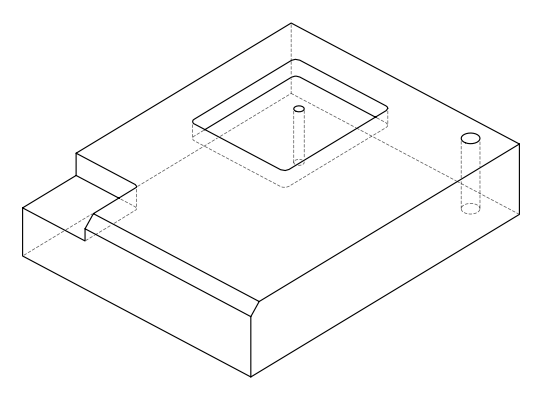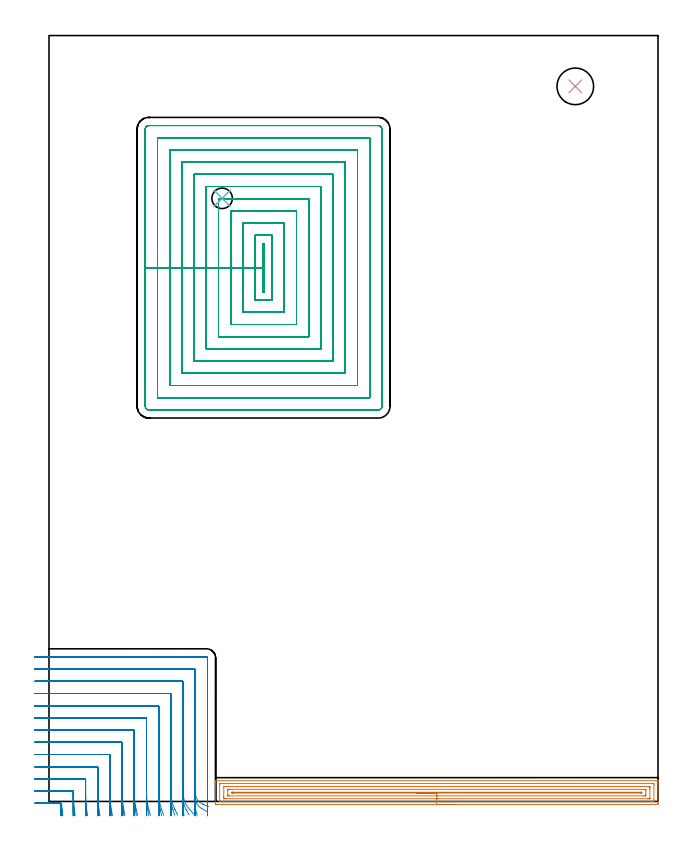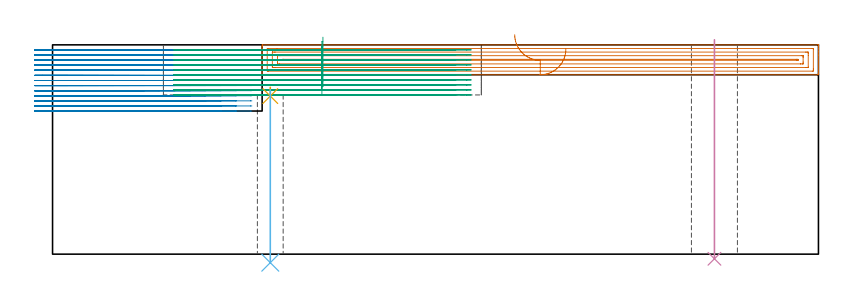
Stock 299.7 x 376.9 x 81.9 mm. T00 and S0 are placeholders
(PLAN: 6 operations, 4 tool changes, 106.4 min)
(1 AREA_MILL | FG_CHAMFER_SURFACE | UGT0205_001 | 8.89 min | 15332 mm3)
(2 MILL_CORNER_NOTCH_RECTANGULAR | CORNER_NOTCH_RECTANGULAR | NXT0201_009 | Follow Part, ap 2, ae 75% | 34.66 min | 158962 mm3)
(3 MILL_RECTANGULAR_POCKET | POCKET_RECTANGULAR_STRAIGHT | NXT0201_009 | Follow Part, ap 2, ae 75% | 62.24 min | 360119 mm3)
(4 INDEXABLE_INSERT_DRILL_THROUGH_HOLE_FROM_SOLID | STEP1HOLE | NXT0302_007 | 0.34 min | 20818 mm3)
(5 SPOT_DRILL | STEP1HOLE_1 | NXT0321_9005460120000 | 0.03 min | 14 mm3)
(6 DRILL_THROUGH_HOLE_INTO_CENTER | STEP1HOLE_1 | NXT0301_072 | 0.28 min | 4967 mm3)
(TOOL UGT0205_001 | Chamfer Mill 20 x 3 x 45 deg. | D20 FL50 Z2)
(TOOL NXT0201_009 | ENDMILL 8mm [2P460-0800-NA 1630] | D8 FL26 Z6)
(TOOL NXT0302_007 | Index. Insert Drill 18mm [880-D1800L25-05] | D18 PA176 FL90 Z2)
(TOOL NXT0321_9005460120000 | NC Spot Drill, 142deg, 12mm, Carbide, Uncoated | D12 PA142 FL30 Z2)
(TOOL NXT0301_072 | Carbide Drill 10.1mm [860.1-1010-051A1-MM 2214] | D10.1 PA140 FL71 Z2)
(OP 1 AREA_MILL)
G17 G21 G94 G90
T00 M6
G54
G17 G0 G90 X200.85 Y-1.5 S1061 M3
G43 Z91.9 H0
Z80.2
G94 G1 X200.812 Z79.328 F250.
X200.698 Z78.464
X200.509 Z77.612
X200.247 Z76.78
X199.913 Z75.974
X199.51 Z75.2
X199.042 Z74.464
X198.51 Z73.772
X197.921 Z73.129
X197.278 Z72.54
X196.586 Z72.008
X195.85 Z71.54
X195.076 Z71.137
X194.27 Z70.803
X193.438 Z70.541
X192.587 Z70.352
X191.722 Z70.238
X190.85 Z70.2
X82.632
X82.267 Y-1.497 Z70.202
X82.01 Y-1.492 Z70.206
X82. Y-1.232 Z70.466
Y7.011 Z78.706
Y8.418 Z80.114
Y8.785 Z80.48
Y9.518 Z81.218
Y9.763 Z81.463
X82.007 Y10.166 Z81.858
X82.01 Y10.204 Z81.895
X82.181 Y10.2 Z81.9
X299.519
X299.69 Y10.204 Z81.895
X299.693 Y10.166 Z81.858
X299.7 Y9.763 Z81.463
Y9.518 Z81.218
Y8.785 Z80.48
Y7.531 Z79.228
Y6.124 Z77.82
Y-0.972 Z70.726
X299.698 Y-1.233 Z70.464
X299.69 Y-1.492 Z70.206
X299.43 Y-1.499 Z70.199
X190.85 Y-1.5 Z70.2
Y-0.086 Z71.614
X84.422
X84.01 Y-0.085 Z71.615
X84.001 Y0.331 Z72.031
X84. Y7.898 Z79.598
X84.001 Y8.314 Z80.014
X84.01 Y8.785 Z80.485
X84.42 Y8.786 Z80.486
X87.746
X297.278
X297.69 Y8.785 Z80.485
X297.699 Y8.369 Z80.069
X297.7 Y0.802 Z72.502
X297.699 Y0.386 Z72.086
X297.69 Y-0.085 Z71.615
X297.28 Y-0.086 Z71.614
X190.85
Y1.328 Z73.028
X87.104 Y1.329 Z73.029
X86.572
X86.21 Y1.333 Z73.033
X86.09 Y1.335 Z73.035
X86.01 Y1.348 Z73.048
X86.005 Y1.481 Z73.181
X86.002 Y1.689 Z73.389
X86. Y1.897 Z73.597
Y2.576 Z74.276
Y7.218 Z78.918
X86.003 Y7.288 Z78.988
X86.009 Y7.342 Z79.042
X86.014 Y7.365 Z79.065
X86.029 Y7.367 Z79.067
X86.21 Y7.369 Z79.069
X86.741 Y7.371 Z79.071
X87.104
X294.596
X295.128
X295.49 Y7.367 Z79.067
X295.61 Y7.364 Z79.064
X295.69 Y7.351 Z79.051
X295.694 Y7.219 Z78.919
X295.698 Y7.011 Z78.711
X295.7 Y6.803 Z78.503
Y6.124 Z77.824
Y1.482 Z73.182
X295.697 Y1.412 Z73.112
X295.691 Y1.357 Z73.057
X295.686 Y1.335 Z73.035
X295.671 Y1.333 Z73.033
X295.49 Y1.33 Z73.03
X294.96 Y1.329 Z73.029
X294.596 Y1.328 Z73.028
X190.85
Y2.743 Z74.443
X88.725
X88.114 Y2.746 Z74.446
X88.048 Y2.748 Z74.448
X88.01 Y2.751 Z74.451
X88.008 Y2.8 Z74.5
X88.004 Y3.02 Z74.72
X88. Y3.461 Z75.161
Y5.235 Z76.935
X88.004 Y5.68 Z77.38
X88.008 Y5.901 Z77.601
X88.01 Y5.949 Z77.649
X88.063 Y5.952 Z77.652
X88.169 Y5.955 Z77.655
X88.893 Y5.957 Z77.657
X89.061
X292.976
X293.586 Y5.954 Z77.654
X293.652 Y5.952 Z77.652
X293.69 Y5.949 Z77.649
X293.692 Y5.9 Z77.6
X293.696 Y5.68 Z77.38
X293.7 Y5.239 Z76.939
Y3.465 Z75.165
X293.696 Y3.02 Z74.72
X293.692 Y2.799 Z74.499
X293.69 Y2.751 Z74.451
X293.637 Y2.748 Z74.448
X293.531 Y2.745 Z74.445
X292.807 Y2.743 Z74.443
X292.639
X190.85
Y4.157 Z75.857
X90.681
X90.487 Y4.158 Z75.858
X90.098 Y4.164 Z75.864
X90.009 Y4.168 Z75.868
X90.005 Y4.194 Z75.894
X90.002 Y4.253 Z75.953
X90.001 Y4.35 Z76.05
X90.006 Y4.518 Z76.218
X90.009 Y4.533 Z76.233
X90.059 Y4.538 Z76.238
X90.162 Y4.542 Z76.242
X90.292 Y4.543 Z76.243
X90.487
X291.019
X291.213 Y4.542 Z76.242
X291.602 Y4.536 Z76.236
X291.691 Y4.532 Z76.232
X291.695 Y4.506 Z76.206
X291.698 Y4.447 Z76.147
X291.699 Y4.35 Z76.05
X291.694 Y4.182 Z75.882
X291.691 Y4.167 Z75.867
X291.641 Y4.162 Z75.862
X291.538 Y4.158 Z75.858
X291.408 Y4.157 Z75.857
X291.213
X190.85
X189.978 Z75.895
X189.114 Z76.009
X188.262 Z76.198
X187.43 Z76.46
X186.624 Z76.794
X185.85 Z77.197
X185.114 Z77.665
X184.422 Z78.196
X183.779 Z78.786
X183.19 Z79.429
X182.659 Z80.121
X182.19 Z80.857
X181.787 Z81.631
X181.453 Z82.437
X181.191 Z83.269
X181.002 Z84.12
X180.888 Z84.985
X180.85 Z85.857
G0 Z91.9
M5
M2
(OP 2 MILL_CORNER_NOTCH_RECTANGULAR)
G17 G21 G94 G90
T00 M6
G54
G17 G0 G90 X6.806 Y-6.981 S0 M3
G43 Z91.9 H1
Z79.908
G94 G1 X6.466 Y-4. F250.
G2 X6.206 Y-1.265 R72. F500.
G3 X5.812 Y-0.9 R0.4
G1 X-3.897
X-6.897 F250.
G0 Z91.9
X12.88 Y-6.977
Z79.908
G1 X12.508 Y-4.
G2 X12. Y4.176 R66. F500.
G1 Y4.705
G3 X11.605 Y5.1 R0.4
G1 X-4.
X-7. F250.
G0 Z91.9
X18.968 Y-6.972
Z79.908
G1 X18.56 Y-4.
G2 X18. Y4.176 R60. F500.
G1 Y10.704
G3 X17.604 Y11.1 R0.4
G1 X-4.
X-7. F250.
G0 Z91.9
X25.077 Y-6.965
Z79.908
G1 X24.623 Y-4.
G2 X24. Y4.176 R54. F500.
G1 Y16.704
G3 X23.604 Y17.1 R0.4
G1 X-4.
X-7. F250.
G0 Z91.9
X31.212 Y-6.956
Z79.908
G1 X30.701 Y-4.
G2 X30. Y4.176 R48. F500.
G1 Y22.704
G3 X29.604 Y23.1 R0.4
G1 X-4.
X-7. F250.
G0 Z91.9
X37.387 Y-6.943
Z79.908
G1 X36.803 Y-4.
G2 X36. Y4.176 R42. F500.
G1 Y28.704
G3 X35.604 Y29.1 R0.4
G1 X-4.
X-7. F250.
G0 Z91.9
X43.622 Y-6.922
Z79.908
G1 X42.941 Y-4.
G2 X42. Y4.176 R36. F500.
G1 Y34.704
G3 X41.604 Y35.1 R0.4
G1 X-4.
X-7. F250.
G0 Z91.9
X49.953 Y-6.886
Z79.908
G1 X49.136 Y-4.
G2 X48. Y4.176 R30. F500.
G1 Y40.703
G3 X47.603 Y41.1 R0.4
G1 X-4.
X-7. F250.
G0 Z91.9
X56.458 Y-6.821
Z79.908
G1 X55.436 Y-4.
G2 X54. Y4.176 R24. F500.
G1 Y46.703
G3 X53.603 Y47.1 R0.4
G1 X-4.
X-7. F250.
G0 Z91.9
X63.327 Y-6.673
Z79.908
G1 X61.964 Y-4.
G2 X60. Y4.176 R18. F500.
G1 Y52.703
G3 X59.603 Y53.1 R0.4
G1 X-4.
X-7. F250.
G0 Z91.9
X71.26 Y-6.196
Z79.908
G1 X69.216 Y-4.
G2 X66. Y4.176 R12. F500.
G1 Y58.703
G3 X65.603 Y59.1 R0.4
G1 X-4.
X-7. F250.
G0 Z91.9
X78.533 Y-2.511
Z79.908
G1 X75.752 Y-1.387
G2 X72. Y4.176 R6. F500.
G1 Y64.703
G3 X71.603 Y65.1 R0.4
G1 X-4.
X-7. F250.
G0 Z91.9
X78. Y1.176
Z79.908
G1 Y4.176
Y70.6 F500.
G3 X77.5 Y71.1 R0.5
G1 X-4.
X-7. F250.
G0 Z91.9
X6.478 Y-6.99
Z77.915
G1 X6.235 Y-4.
G2 X6.066 Y-1.278 R72. F500.
G3 X5.672 Y-0.9 R0.4
G1 X-3.897
X-6.897 F250.
G0 Z91.9
X12.521 Y-6.988
Z77.915
G1 X12.257 Y-4.
G2 X12. Y1.815 R66. F500.
G1 Y4.705
G3 X11.605 Y5.1 R0.4
G1 X-4.
X-7. F250.
G0 Z91.9
X18.573 Y-6.986
Z77.915
G1 X18.282 Y-4.
G2 X18. Y1.815 R60. F500.
G1 Y10.704
G3 X17.604 Y11.1 R0.4
G1 X-4.
X-7. F250.
G0 Z91.9
X24.637 Y-6.983
Z77.915
G1 X24.314 Y-4.
G2 X24. Y1.815 R54. F500.
G1 Y16.704
G3 X23.604 Y17.1 R0.4
G1 X-4.
X-7. F250.
G0 Z91.9
X30.717 Y-6.978
Z77.915
G1 X30.354 Y-4.
G2 X30. Y1.815 R48. F500.
G1 Y22.704
G3 X29.604 Y23.1 R0.4
G1 X-4.
X-7. F250.
G0 Z91.9
X36.82 Y-6.971
Z77.915
G1 X36.405 Y-4.
G2 X36. Y1.815 R42. F500.
G1 Y28.704
G3 X35.604 Y29.1 R0.4
G1 X-4.
X-7. F250.
G0 Z91.9
X42.957 Y-6.961
Z77.915
G1 X42.473 Y-4.
G2 X42. Y1.815 R36. F500.
G1 Y34.704
G3 X41.604 Y35.1 R0.4
G1 X-4.
X-7. F250.
G0 Z91.9
X49.15 Y-6.943
Z77.915
G1 X48.569 Y-4.
G2 X48. Y1.815 R30. F500.
G1 Y40.703
G3 X47.603 Y41.1 R0.4
G1 X-4.
X-7. F250.
G0 Z91.9
X55.442 Y-6.911
Z77.915
G1 X54.715 Y-4.
G2 X54. Y1.815 R24. F500.
G1 Y46.703
G3 X53.603 Y47.1 R0.4
G1 X-4.
X-7. F250.
G0 Z91.9
X61.934 Y-6.839
Z77.915
G1 X60.965 Y-4.
G2 X60. Y1.815 R18. F500.
G1 Y52.703
G3 X59.603 Y53.1 R0.4
G1 X-4.
X-7. F250.
G0 Z91.9
X68.957 Y-6.624
Z77.915
G1 X67.503 Y-4.
G2 X66. Y1.815 R12. F500.
G1 Y58.703
G3 X65.603 Y59.1 R0.4
G1 X-4.
X-7. F250.
G0 Z91.9
X77.623 Y-4.883
Z77.915
G1 X75.019 Y-3.392
G2 X72. Y1.815 R6. F500.
G1 Y64.703
G3 X71.603 Y65.1 R0.4
G1 X-4.
X-7. F250.
G0 Z91.9
X78. Y-1.185
Z77.915
G1 Y1.815
Y70.6 F500.
G3 X77.5 Y71.1 R0.5
G1 X-4.
X-7. F250.
G0 Z91.9
X6.075 Y-6.999
Z75.923
G1 X6.015 Y-4.
G2 X6. Y-2.548 R72. F500.
G1 Y-1.295
G3 X5.605 Y-0.9 R0.4
G1 X-3.897
X-6.897 F250.
G0 Z91.9
X12.082 Y-6.999
Z75.923
G1 X12.016 Y-4.
G2 X12. Y-2.548 R66. F500.
G1 Y4.705
G3 X11.605 Y5.1 R0.4
G1 X-4.
X-7. F250.
G0 Z91.9
X18.09 Y-6.999
Z75.923
G1 X18.018 Y-4.
G2 X18. Y-2.548 R60. F500.
G1 Y10.704
G3 X17.604 Y11.1 R0.4
G1 X-4.
X-7. F250.
G0 Z91.9
X24.1 Y-6.999
Z75.923
G1 X24.02 Y-4.
G2 X24. Y-2.548 R54. F500.
G1 Y16.704
G3 X23.604 Y17.1 R0.4
G1 X-4.
X-7. F250.
G0 Z91.9
X30.113 Y-6.999
Z75.923
G1 X30.022 Y-4.
G2 X30. Y-2.548 R48. F500.
G1 Y22.704
G3 X29.604 Y23.1 R0.4
G1 X-4.
X-7. F250.
G0 Z91.9
X36.129 Y-6.998
Z75.923
G1 X36.025 Y-4.
G2 X36. Y-2.548 R42. F500.
G1 Y28.704
G3 X35.604 Y29.1 R0.4
G1 X-4.
X-7. F250.
G0 Z91.9
X42.15 Y-6.998
Z75.923
G1 X42.029 Y-4.
G2 X42. Y-2.548 R36. F500.
G1 Y34.704
G3 X41.604 Y35.1 R0.4
G1 X-4.
X-7. F250.
G0 Z91.9
X48.18 Y-6.996
Z75.923
G1 X48.035 Y-4.
G2 X48. Y-2.548 R30. F500.
G1 Y40.703
G3 X47.603 Y41.1 R0.4
G1 X-4.
X-7. F250.
G0 Z91.9
X54.225 Y-6.995
Z75.923
G1 X54.044 Y-4.
G2 X54. Y-2.548 R24. F500.
G1 Y46.703
G3 X53.603 Y47.1 R0.4
G1 X-4.
X-7. F250.
G0 Z91.9
X60.301 Y-6.99
Z75.923
G1 X60.059 Y-4.
G2 X60. Y-2.548 R18. F500.
G1 Y52.703
G3 X59.603 Y53.1 R0.4
G1 X-4.
X-7. F250.
G0 Z91.9
X66.451 Y-6.978
Z75.923
G1 X66.088 Y-4.
G2 X66. Y-2.548 R12. F500.
G1 Y58.703
G3 X65.603 Y59.1 R0.4
G1 X-4.
X-7. F250.
G0 Z91.9
X72.904 Y-6.911
Z75.923
G1 X72.178 Y-4.
G2 X72. Y-2.548 R6. F500.
G1 Y64.703
G3 X71.603 Y65.1 R0.4
G1 X-4.
X-7. F250.
G0 Z91.9
X78. Y-5.548
Z75.923
G1 Y-2.548
Y70.6 F500.
G3 X77.5 Y71.1 R0.5
G1 X-4.
X-7. F250.
G0 Z91.9
X6.006 Y-7.
Z73.931
G1 X6. Y-4.
Y-3.864 F500.
Y-1.295
G3 X5.605 Y-0.9 R0.4
G1 X-3.897
X-6.897 F250.
G0 Z91.9
X12.006 Y-7.
Z73.931
G1 X12. Y-4.
Y-3.864 F500.
Y4.705
G3 X11.605 Y5.1 R0.4
G1 X-4.
X-7. F250.
G0 Z91.9
X18.007 Y-7.
Z73.931
G1 X18. Y-4.
Y-3.864 F500.
Y10.704
G3 X17.604 Y11.1 R0.4
G1 X-4.
X-7. F250.
G0 Z91.9
X24.008 Y-7.
Z73.931
G1 X24. Y-4.
Y-3.864 F500.
Y16.704
G3 X23.604 Y17.1 R0.4
G1 X-4.
X-7. F250.
G0 Z91.9
X30.009 Y-7.
Z73.931
G1 X30. Y-4.
Y-3.864 F500.
Y22.704
G3 X29.604 Y23.1 R0.4
G1 X-4.
X-7. F250.
G0 Z91.9
X36.01 Y-7.
Z73.931
G1 X36. Y-4.
Y-3.864 F500.
Y28.704
G3 X35.604 Y29.1 R0.4
G1 X-4.
X-7. F250.
G0 Z91.9
X42.012 Y-7.
Z73.931
G1 X42. Y-4.
Y-3.864 F500.
Y34.704
G3 X41.604 Y35.1 R0.4
G1 X-4.
X-7. F250.
G0 Z91.9
X48.014 Y-7.
Z73.931
G1 X48. Y-4.
Y-3.864 F500.
Y40.703
G3 X47.603 Y41.1 R0.4
G1 X-4.
X-7. F250.
G0 Z91.9
X54.017 Y-7.
Z73.931
G1 X54. Y-4.
Y-3.864 F500.
Y46.703
G3 X53.603 Y47.1 R0.4
G1 X-4.
X-7. F250.
G0 Z91.9
X60.023 Y-7.
Z73.931
G1 X60.001 Y-4.
X60. Y-3.864 F500.
Y52.703
G3 X59.603 Y53.1 R0.4
G1 X-4.
X-7. F250.
G0 Z91.9
X66.035 Y-7.
Z73.931
G1 X66.001 Y-4.
X66. Y-3.864 F500.
Y58.703
G3 X65.603 Y59.1 R0.4
G1 X-4.
X-7. F250.
G0 Z91.9
X72.069 Y-6.999
Z73.931
G1 X72.002 Y-4.
X72. Y-3.864 F500.
Y64.703
G3 X71.603 Y65.1 R0.4
G1 X-4.
X-7. F250.
G0 Z91.9
X78. Y-6.864
Z73.931
G1 Y-3.864
Y70.6 F500.
G3 X77.5 Y71.1 R0.5
G1 X-4.
X-7. F250.
G0 Z91.9
X6. Y-7.
Z71.938
G1 Y-4.
Y-1.295 F500.
G3 X5.605 Y-0.9 R0.4
G1 X-3.897
X-6.897 F250.
G0 Z91.9
X12. Y-7.
Z71.938
G1 Y-4.
Y4.705 F500.
G3 X11.605 Y5.1 R0.4
G1 X-4.
X-7. F250.
G0 Z91.9
X18. Y-7.
Z71.938
G1 Y-4.
Y10.704 F500.
G3 X17.604 Y11.1 R0.4
G1 X-4.
X-7. F250.
G0 Z91.9
X24. Y-7.
Z71.938
G1 Y-4.
Y16.704 F500.
G3 X23.604 Y17.1 R0.4
G1 X-4.
X-7. F250.
G0 Z91.9
X30. Y-7.
Z71.938
G1 Y-4.
Y22.704 F500.
G3 X29.604 Y23.1 R0.4
G1 X-4.
X-7. F250.
G0 Z91.9
X36. Y-7.
Z71.938
G1 Y-4.
Y28.704 F500.
G3 X35.604 Y29.1 R0.4
G1 X-4.
X-7. F250.
G0 Z91.9
X42. Y-7.
Z71.938
G1 Y-4.
Y34.704 F500.
G3 X41.604 Y35.1 R0.4
G1 X-4.
X-7. F250.
G0 Z91.9
X48. Y-7.
Z71.938
G1 Y-4.
Y40.703 F500.
G3 X47.603 Y41.1 R0.4
G1 X-4.
X-7. F250.
G0 Z91.9
X54. Y-7.
Z71.938
G1 Y-4.
Y46.703 F500.
G3 X53.603 Y47.1 R0.4
G1 X-4.
X-7. F250.
G0 Z91.9
X60. Y-7.
Z71.938
G1 Y-4.
Y52.703 F500.
G3 X59.603 Y53.1 R0.4
G1 X-4.
X-7. F250.
G0 Z91.9
X66. Y-7.
Z71.938
G1 Y-4.
Y58.703 F500.
G3 X65.603 Y59.1 R0.4
G1 X-4.
X-7. F250.
G0 Z91.9
X72. Y-7.
Z71.938
G1 Y-4.
Y64.703 F500.
G3 X71.603 Y65.1 R0.4
G1 X-4.
X-7. F250.
G0 Z91.9
X78. Y-7.
Z71.938
G1 Y-4.
Y70.6 F500.
G3 X77.5 Y71.1 R0.5
G1 X-4.
X-7. F250.
G0 Z91.9
X6. Y-7.
Z69.946
G1 Y-4.
Y-1.295 F500.
G3 X5.605 Y-0.9 R0.4
G1 X-3.897
X-6.897 F250.
G0 Z91.9
X12. Y-7.
Z69.946
G1 Y-4.
Y4.705 F500.
G3 X11.605 Y5.1 R0.4
G1 X-4.
X-7. F250.
G0 Z91.9
X18. Y-7.
Z69.946
G1 Y-4.
Y10.704 F500.
G3 X17.604 Y11.1 R0.4
G1 X-4.
X-7. F250.
G0 Z91.9
X24. Y-7.
Z69.946
G1 Y-4.
Y16.704 F500.
G3 X23.604 Y17.1 R0.4
G1 X-4.
X-7. F250.
G0 Z91.9
X30. Y-7.
Z69.946
G1 Y-4.
Y22.704 F500.
G3 X29.604 Y23.1 R0.4
G1 X-4.
X-7. F250.
G0 Z91.9
X36. Y-7.
Z69.946
G1 Y-4.
Y28.704 F500.
G3 X35.604 Y29.1 R0.4
G1 X-4.
X-7. F250.
G0 Z91.9
X42. Y-7.
Z69.946
G1 Y-4.
Y34.704 F500.
G3 X41.604 Y35.1 R0.4
G1 X-4.
X-7. F250.
G0 Z91.9
X48. Y-7.
Z69.946
G1 Y-4.
Y40.703 F500.
G3 X47.603 Y41.1 R0.4
G1 X-4.
X-7. F250.
G0 Z91.9
X54. Y-7.
Z69.946
G1 Y-4.
Y46.703 F500.
G3 X53.603 Y47.1 R0.4
G1 X-4.
X-7. F250.
G0 Z91.9
X60. Y-7.
Z69.946
G1 Y-4.
Y52.703 F500.
G3 X59.603 Y53.1 R0.4
G1 X-4.
X-7. F250.
G0 Z91.9
X66. Y-7.
Z69.946
G1 Y-4.
Y58.703 F500.
G3 X65.603 Y59.1 R0.4
G1 X-4.
X-7. F250.
G0 Z91.9
X72. Y-7.
Z69.946
G1 Y-4.
Y64.703 F500.
G3 X71.603 Y65.1 R0.4
G1 X-4.
X-7. F250.
G0 Z91.9
X78. Y-7.
Z69.946
G1 Y-4.
Y70.6 F500.
G3 X77.5 Y71.1 R0.5
G1 X-4.
X-7. F250.
G0 Z91.9
X6. Y-7.
Z67.954
G1 Y-4.
Y-1.295 F500.
G3 X5.605 Y-0.9 R0.4
G1 X-3.897
X-6.897 F250.
G0 Z91.9
X12. Y-7.
Z67.954
G1 Y-4.
Y4.705 F500.
G3 X11.605 Y5.1 R0.4
G1 X-4.
X-7. F250.
G0 Z91.9
X18. Y-7.
Z67.954
G1 Y-4.
Y10.704 F500.
G3 X17.604 Y11.1 R0.4
G1 X-4.
X-7. F250.
G0 Z91.9
X24. Y-7.
Z67.954
G1 Y-4.
Y16.704 F500.
G3 X23.604 Y17.1 R0.4
G1 X-4.
X-7. F250.
G0 Z91.9
X30. Y-7.
Z67.954
G1 Y-4.
Y22.704 F500.
G3 X29.604 Y23.1 R0.4
G1 X-4.
X-7. F250.
G0 Z91.9
X36. Y-7.
Z67.954
G1 Y-4.
Y28.704 F500.
G3 X35.604 Y29.1 R0.4
G1 X-4.
X-7. F250.
G0 Z91.9
X42. Y-7.
Z67.954
G1 Y-4.
Y34.704 F500.
G3 X41.604 Y35.1 R0.4
G1 X-4.
X-7. F250.
G0 Z91.9
X48. Y-7.
Z67.954
G1 Y-4.
Y40.703 F500.
G3 X47.603 Y41.1 R0.4
G1 X-4.
X-7. F250.
G0 Z91.9
X54. Y-7.
Z67.954
G1 Y-4.
Y46.703 F500.
G3 X53.603 Y47.1 R0.4
G1 X-4.
X-7. F250.
G0 Z91.9
X60. Y-7.
Z67.954
G1 Y-4.
Y52.703 F500.
G3 X59.603 Y53.1 R0.4
G1 X-4.
X-7. F250.
G0 Z91.9
X66. Y-7.
Z67.954
G1 Y-4.
Y58.703 F500.
G3 X65.603 Y59.1 R0.4
G1 X-4.
X-7. F250.
G0 Z91.9
X72. Y-7.
Z67.954
G1 Y-4.
Y64.703 F500.
G3 X71.603 Y65.1 R0.4
G1 X-4.
X-7. F250.
G0 Z91.9
X78. Y-7.
Z67.954
G1 Y-4.
Y70.6 F500.
G3 X77.5 Y71.1 R0.5
G1 X-4.
X-7. F250.
G0 Z91.9
X6. Y-7.
Z65.962
G1 Y-4.
Y-1.295 F500.
G3 X5.605 Y-0.9 R0.4
G1 X-3.897
X-6.897 F250.
G0 Z91.9
X12. Y-7.
Z65.962
G1 Y-4.
Y4.705 F500.
G3 X11.605 Y5.1 R0.4
G1 X-4.
X-7. F250.
G0 Z91.9
X18. Y-7.
Z65.962
G1 Y-4.
Y10.704 F500.
G3 X17.604 Y11.1 R0.4
G1 X-4.
X-7. F250.
G0 Z91.9
X24. Y-7.
Z65.962
G1 Y-4.
Y16.704 F500.
G3 X23.604 Y17.1 R0.4
G1 X-4.
X-7. F250.
G0 Z91.9
X30. Y-7.
Z65.962
G1 Y-4.
Y22.704 F500.
G3 X29.604 Y23.1 R0.4
G1 X-4.
X-7. F250.
G0 Z91.9
X36. Y-7.
Z65.962
G1 Y-4.
Y28.704 F500.
G3 X35.604 Y29.1 R0.4
G1 X-4.
X-7. F250.
G0 Z91.9
X42. Y-7.
Z65.962
G1 Y-4.
Y34.704 F500.
G3 X41.604 Y35.1 R0.4
G1 X-4.
X-7. F250.
G0 Z91.9
X48. Y-7.
Z65.962
G1 Y-4.
Y40.703 F500.
G3 X47.603 Y41.1 R0.4
G1 X-4.
X-7. F250.
G0 Z91.9
X54. Y-7.
Z65.962
G1 Y-4.
Y46.703 F500.
G3 X53.603 Y47.1 R0.4
G1 X-4.
X-7. F250.
G0 Z91.9
X60. Y-7.
Z65.962
G1 Y-4.
Y52.703 F500.
G3 X59.603 Y53.1 R0.4
G1 X-4.
X-7. F250.
G0 Z91.9
X66. Y-7.
Z65.962
G1 Y-4.
Y58.703 F500.
G3 X65.603 Y59.1 R0.4
G1 X-4.
X-7. F250.
G0 Z91.9
X72. Y-7.
Z65.962
G1 Y-4.
Y64.703 F500.
G3 X71.603 Y65.1 R0.4
G1 X-4.
X-7. F250.
G0 Z91.9
X78. Y-7.
Z65.962
G1 Y-4.
Y70.6 F500.
G3 X77.5 Y71.1 R0.5
G1 X-4.
X-7. F250.
G0 Z91.9
X6. Y-7.
Z63.969
G1 Y-4.
Y-1.295 F500.
G3 X5.605 Y-0.9 R0.4
G1 X-3.897
X-6.897 F250.
G0 Z91.9
X12. Y-7.
Z63.969
G1 Y-4.
Y4.705 F500.
G3 X11.605 Y5.1 R0.4
G1 X-4.
X-7. F250.
G0 Z91.9
X18. Y-7.
Z63.969
G1 Y-4.
Y10.704 F500.
G3 X17.604 Y11.1 R0.4
G1 X-4.
X-7. F250.
G0 Z91.9
X24. Y-7.
Z63.969
G1 Y-4.
Y16.704 F500.
G3 X23.604 Y17.1 R0.4
G1 X-4.
X-7. F250.
G0 Z91.9
X30. Y-7.
Z63.969
G1 Y-4.
Y22.704 F500.
G3 X29.604 Y23.1 R0.4
G1 X-4.
X-7. F250.
G0 Z91.9
X36. Y-7.
Z63.969
G1 Y-4.
Y28.704 F500.
G3 X35.604 Y29.1 R0.4
G1 X-4.
X-7. F250.
G0 Z91.9
X42. Y-7.
Z63.969
G1 Y-4.
Y34.704 F500.
G3 X41.604 Y35.1 R0.4
G1 X-4.
X-7. F250.
G0 Z91.9
X48. Y-7.
Z63.969
G1 Y-4.
Y40.703 F500.
G3 X47.603 Y41.1 R0.4
G1 X-4.
X-7. F250.
G0 Z91.9
X54. Y-7.
Z63.969
G1 Y-4.
Y46.703 F500.
G3 X53.603 Y47.1 R0.4
G1 X-4.
X-7. F250.
G0 Z91.9
X60. Y-7.
Z63.969
G1 Y-4.
Y52.703 F500.
G3 X59.603 Y53.1 R0.4
G1 X-4.
X-7. F250.
G0 Z91.9
X66. Y-7.
Z63.969
G1 Y-4.
Y58.703 F500.
G3 X65.603 Y59.1 R0.4
G1 X-4.
X-7. F250.
G0 Z91.9
X72. Y-7.
Z63.969
G1 Y-4.
Y64.703 F500.
G3 X71.603 Y65.1 R0.4
G1 X-4.
X-7. F250.
G0 Z91.9
X78. Y-7.
Z63.969
G1 Y-4.
Y70.6 F500.
G3 X77.5 Y71.1 R0.5
G1 X-4.
X-7. F250.
G0 Z91.9
X6. Y-7.
Z61.977
G1 Y-4.
Y-1.295 F500.
G3 X5.605 Y-0.9 R0.4
G1 X-3.897
X-6.897 F250.
G0 Z91.9
X12. Y-7.
Z61.977
G1 Y-4.
Y4.705 F500.
G3 X11.605 Y5.1 R0.4
G1 X-4.
X-7. F250.
G0 Z91.9
X18. Y-7.
Z61.977
G1 Y-4.
Y10.704 F500.
G3 X17.604 Y11.1 R0.4
G1 X-4.
X-7. F250.
G0 Z91.9
X24. Y-7.
Z61.977
G1 Y-4.
Y16.704 F500.
G3 X23.604 Y17.1 R0.4
G1 X-4.
X-7. F250.
G0 Z91.9
X30. Y-7.
Z61.977
G1 Y-4.
Y22.704 F500.
G3 X29.604 Y23.1 R0.4
G1 X-4.
X-7. F250.
G0 Z91.9
X36. Y-7.
Z61.977
G1 Y-4.
Y28.704 F500.
G3 X35.604 Y29.1 R0.4
G1 X-4.
X-7. F250.
G0 Z91.9
X42. Y-7.
Z61.977
G1 Y-4.
Y34.704 F500.
G3 X41.604 Y35.1 R0.4
G1 X-4.
X-7. F250.
G0 Z91.9
X48. Y-7.
Z61.977
G1 Y-4.
Y40.703 F500.
G3 X47.603 Y41.1 R0.4
G1 X-4.
X-7. F250.
G0 Z91.9
X54. Y-7.
Z61.977
G1 Y-4.
Y46.703 F500.
G3 X53.603 Y47.1 R0.4
G1 X-4.
X-7. F250.
G0 Z91.9
X60. Y-7.
Z61.977
G1 Y-4.
Y52.703 F500.
G3 X59.603 Y53.1 R0.4
G1 X-4.
X-7. F250.
G0 Z91.9
X66. Y-7.
Z61.977
G1 Y-4.
Y58.703 F500.
G3 X65.603 Y59.1 R0.4
G1 X-4.
X-7. F250.
G0 Z91.9
X72. Y-7.
Z61.977
G1 Y-4.
Y64.703 F500.
G3 X71.603 Y65.1 R0.4
G1 X-4.
X-7. F250.
G0 Z91.9
X78. Y-7.
Z61.977
G1 Y-4.
Y70.6 F500.
G3 X77.5 Y71.1 R0.5
G1 X-4.
X-7. F250.
G0 Z91.9
X6. Y-7.
Z59.985
G1 Y-4.
Y-1.295 F500.
G3 X5.605 Y-0.9 R0.4
G1 X-3.897
X-6.897 F250.
G0 Z91.9
X12. Y-7.
Z59.985
G1 Y-4.
Y4.705 F500.
G3 X11.605 Y5.1 R0.4
G1 X-4.
X-7. F250.
G0 Z91.9
X18. Y-7.
Z59.985
G1 Y-4.
Y10.704 F500.
G3 X17.604 Y11.1 R0.4
G1 X-4.
X-7. F250.
G0 Z91.9
X24. Y-7.
Z59.985
G1 Y-4.
Y16.704 F500.
G3 X23.604 Y17.1 R0.4
G1 X-4.
X-7. F250.
G0 Z91.9
X30. Y-7.
Z59.985
G1 Y-4.
Y22.704 F500.
G3 X29.604 Y23.1 R0.4
G1 X-4.
X-7. F250.
G0 Z91.9
X36. Y-7.
Z59.985
G1 Y-4.
Y28.704 F500.
G3 X35.604 Y29.1 R0.4
G1 X-4.
X-7. F250.
G0 Z91.9
X42. Y-7.
Z59.985
G1 Y-4.
Y34.704 F500.
G3 X41.604 Y35.1 R0.4
G1 X-4.
X-7. F250.
G0 Z91.9
X48. Y-7.
Z59.985
G1 Y-4.
Y40.703 F500.
G3 X47.603 Y41.1 R0.4
G1 X-4.
X-7. F250.
G0 Z91.9
X54. Y-7.
Z59.985
G1 Y-4.
Y46.703 F500.
G3 X53.603 Y47.1 R0.4
G1 X-4.
X-7. F250.
G0 Z91.9
X60. Y-7.
Z59.985
G1 Y-4.
Y52.703 F500.
G3 X59.603 Y53.1 R0.4
G1 X-4.
X-7. F250.
G0 Z91.9
X66. Y-7.
Z59.985
G1 Y-4.
Y58.703 F500.
G3 X65.603 Y59.1 R0.4
G1 X-4.
X-7. F250.
G0 Z91.9
X72. Y-7.
Z59.985
G1 Y-4.
Y64.703 F500.
G3 X71.603 Y65.1 R0.4
G1 X-4.
X-7. F250.
G0 Z91.9
X78. Y-7.
Z59.985
G1 Y-4.
Y70.6 F500.
G3 X77.5 Y71.1 R0.5
G1 X-4.
X-7. F250.
G0 Z91.9
X6. Y-7.
Z57.992
G1 Y-4.
Y-1.295 F500.
G3 X5.605 Y-0.9 R0.4
G1 X-3.897
X-6.897 F250.
G0 Z91.9
X12. Y-7.
Z57.992
G1 Y-4.
Y4.705 F500.
G3 X11.605 Y5.1 R0.4
G1 X-4.
X-7. F250.
G0 Z91.9
X18. Y-7.
Z57.992
G1 Y-4.
Y10.704 F500.
G3 X17.604 Y11.1 R0.4
G1 X-4.
X-7. F250.
G0 Z91.9
X24. Y-7.
Z57.992
G1 Y-4.
Y16.704 F500.
G3 X23.604 Y17.1 R0.4
G1 X-4.
X-7. F250.
G0 Z91.9
X30. Y-7.
Z57.992
G1 Y-4.
Y22.704 F500.
G3 X29.604 Y23.1 R0.4
G1 X-4.
X-7. F250.
G0 Z91.9
X36. Y-7.
Z57.992
G1 Y-4.
Y28.704 F500.
G3 X35.604 Y29.1 R0.4
G1 X-4.
X-7. F250.
G0 Z91.9
X42. Y-7.
Z57.992
G1 Y-4.
Y34.704 F500.
G3 X41.604 Y35.1 R0.4
G1 X-4.
X-7. F250.
G0 Z91.9
X48. Y-7.
Z57.992
G1 Y-4.
Y40.703 F500.
G3 X47.603 Y41.1 R0.4
G1 X-4.
X-7. F250.
G0 Z91.9
X54. Y-7.
Z57.992
G1 Y-4.
Y46.703 F500.
G3 X53.603 Y47.1 R0.4
G1 X-4.
X-7. F250.
G0 Z91.9
X60. Y-7.
Z57.992
G1 Y-4.
Y52.703 F500.
G3 X59.603 Y53.1 R0.4
G1 X-4.
X-7. F250.
G0 Z91.9
X66. Y-7.
Z57.992
G1 Y-4.
Y58.703 F500.
G3 X65.603 Y59.1 R0.4
G1 X-4.
X-7. F250.
G0 Z91.9
X72. Y-7.
Z57.992
G1 Y-4.
Y64.703 F500.
G3 X71.603 Y65.1 R0.4
G1 X-4.
X-7. F250.
G0 Z91.9
X78. Y-7.
Z57.992
G1 Y-4.
Y70.6 F500.
G3 X77.5 Y71.1 R0.5
G1 X-4.
X-7. F250.
G0 Z91.9
X6. Y-7.
Z56.
G1 Y-4.
Y-1.295 F500.
G3 X5.605 Y-0.9 R0.4
G1 X-3.897
X-6.897 F250.
G0 Z91.9
X12. Y-7.
Z56.
G1 Y-4.
Y4.705 F500.
G3 X11.605 Y5.1 R0.4
G1 X-4.
X-7. F250.
G0 Z91.9
X18. Y-7.
Z56.
G1 Y-4.
Y10.704 F500.
G3 X17.604 Y11.1 R0.4
G1 X-4.
X-7. F250.
G0 Z91.9
X24. Y-7.
Z56.
G1 Y-4.
Y16.704 F500.
G3 X23.604 Y17.1 R0.4
G1 X-4.
X-7. F250.
G0 Z91.9
X30. Y-7.
Z56.
G1 Y-4.
Y22.704 F500.
G3 X29.604 Y23.1 R0.4
G1 X-4.
X-7. F250.
G0 Z91.9
X36. Y-7.
Z56.
G1 Y-4.
Y28.704 F500.
G3 X35.604 Y29.1 R0.4
G1 X-4.
X-7. F250.
G0 Z91.9
X42. Y-7.
Z56.
G1 Y-4.
Y34.704 F500.
G3 X41.604 Y35.1 R0.4
G1 X-4.
X-7. F250.
G0 Z91.9
X48. Y-7.
Z56.
G1 Y-4.
Y40.703 F500.
G3 X47.603 Y41.1 R0.4
G1 X-4.
X-7. F250.
G0 Z91.9
X54. Y-7.
Z56.
G1 Y-4.
Y46.703 F500.
G3 X53.603 Y47.1 R0.4
G1 X-4.
X-7. F250.
G0 Z91.9
X60. Y-7.
Z56.
G1 Y-4.
Y52.703 F500.
G3 X59.603 Y53.1 R0.4
G1 X-4.
X-7. F250.
G0 Z91.9
X66. Y-7.
Z56.
G1 Y-4.
Y58.703 F500.
G3 X65.603 Y59.1 R0.4
G1 X-4.
X-7. F250.
G0 Z91.9
X72. Y-7.
Z56.
G1 Y-4.
Y64.703 F500.
G3 X71.603 Y65.1 R0.4
G1 X-4.
X-7. F250.
G0 Z91.9
X78. Y-7.
Z56.
G1 Y-4.
Y70.6 F500.
G3 X77.5 Y71.1 R0.5
G1 X-4.
X-7. F250.
G0 Z91.9
M5
M2
(OP 3 MILL_RECTANGULAR_POCKET)
G17 G21 G94 G90
T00 M6
G54
G17 G0 G90 X105.8 Y268.439 S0 M3
G43 Z91.9 H1
Z84.9
G94 G1 Y274.6 Z83.249 F250.
X105.4 Z83.142
Y262.65 Z79.94
Y250.7 F500.
X105.8
Y274.6
X105.4
Y262.65
X101.4
Y246.7
X109.8
Y278.6
X101.4
Y262.65
X95.4
Y240.7
X115.8
Y284.6
X95.4
Y262.65
X89.4
Y234.7
X121.8
Y290.6
X89.4
Y262.65
X83.4
Y228.7
X127.8
Y296.6
X83.4
Y262.65
X77.4
Y222.7
X133.8
Y302.6
X77.4
Y262.65
X71.4
Y216.7
X139.8
Y308.6
X71.4
Y262.65
X65.4
Y210.7
X145.8
Y314.6
X65.4
Y262.65
X59.4
Y204.7
X151.8
Y320.6
X59.4
Y262.65
X53.4
Y198.7
X157.8
Y326.6
X53.4
Y262.65
X47.4
Y194.4
G3 X49.1 Y192.7 R1.7
G1 X162.1
G3 X163.8 Y194.4 R1.7
G1 Y330.9
G3 X162.1 Y332.6 R1.7
G1 X49.1
G3 X47.4 Y330.9 R1.7
G1 Y262.65
Y261.65
G0 X105.8 Y268.439 Z82.94
G1 Y274.6 Z81.289 F250.
X105.4 Z81.182
Y262.65 Z77.98
Y250.7 F500.
X105.8
Y274.6
X105.4
Y262.65
X101.4
Y246.7
X109.8
Y278.6
X101.4
Y262.65
X95.4
Y240.7
X115.8
Y284.6
X95.4
Y262.65
X89.4
Y234.7
X121.8
Y290.6
X89.4
Y262.65
X83.4
Y228.7
X127.8
Y296.6
X83.4
Y262.65
X77.4
Y222.7
X133.8
Y302.6
X77.4
Y262.65
X71.4
Y216.7
X139.8
Y308.6
X71.4
Y262.65
X65.4
Y210.7
X145.8
Y314.6
X65.4
Y262.65
X59.4
Y204.7
X151.8
Y320.6
X59.4
Y262.65
X53.4
Y198.7
X157.8
Y326.6
X53.4
Y262.65
X47.4
Y194.4
G3 X49.1 Y192.7 R1.7
G1 X162.1
G3 X163.8 Y194.4 R1.7
G1 Y330.9
G3 X162.1 Y332.6 R1.7
G1 X49.1
G3 X47.4 Y330.9 R1.7
G1 Y262.65
Y261.65
G0 X105.8 Y268.439 Z80.98
G1 Y274.6 Z79.329 F250.
X105.4 Z79.222
Y262.65 Z76.02
Y250.7 F500.
X105.8
Y274.6
X105.4
Y262.65
X101.4
Y246.7
X109.8
Y278.6
X101.4
Y262.65
X95.4
Y240.7
X115.8
Y284.6
X95.4
Y262.65
X89.4
Y234.7
X121.8
Y290.6
X89.4
Y262.65
X83.4
Y228.7
X127.8
Y296.6
X83.4
Y262.65
X77.4
Y222.7
X133.8
Y302.6
X77.4
Y262.65
X71.4
Y216.7
X139.8
Y308.6
X71.4
Y262.65
X65.4
Y210.7
X145.8
Y314.6
X65.4
Y262.65
X59.4
Y204.7
X151.8
Y320.6
X59.4
Y262.65
X53.4
Y198.7
X157.8
Y326.6
X53.4
Y262.65
X47.4
Y194.4
G3 X49.1 Y192.7 R1.7
G1 X162.1
G3 X163.8 Y194.4 R1.7
G1 Y330.9
G3 X162.1 Y332.6 R1.7
G1 X49.1
G3 X47.4 Y330.9 R1.7
G1 Y262.65
Y261.65
G0 X105.8 Y268.439 Z79.02
G1 Y274.6 Z77.369 F250.
X105.4 Z77.262
Y262.65 Z74.06
Y250.7 F500.
X105.8
Y274.6
X105.4
Y262.65
X101.4
Y246.7
X109.8
Y278.6
X101.4
Y262.65
X95.4
Y240.7
X115.8
Y284.6
X95.4
Y262.65
X89.4
Y234.7
X121.8
Y290.6
X89.4
Y262.65
X83.4
Y228.7
X127.8
Y296.6
X83.4
Y262.65
X77.4
Y222.7
X133.8
Y302.6
X77.4
Y262.65
X71.4
Y216.7
X139.8
Y308.6
X71.4
Y262.65
X65.4
Y210.7
X145.8
Y314.6
X65.4
Y262.65
X59.4
Y204.7
X151.8
Y320.6
X59.4
Y262.65
X53.4
Y198.7
X157.8
Y326.6
X53.4
Y262.65
X47.4
Y194.4
G3 X49.1 Y192.7 R1.7
G1 X162.1
G3 X163.8 Y194.4 R1.7
G1 Y330.9
G3 X162.1 Y332.6 R1.7
G1 X49.1
G3 X47.4 Y330.9 R1.7
G1 Y262.65
Y261.65
G0 X105.8 Y268.439 Z77.06
G1 Y274.6 Z75.409 F250.
X105.4 Z75.302
Y262.65 Z72.1
Y250.7 F500.
X105.8
Y274.6
X105.4
Y262.65
X101.4
Y246.7
X109.8
Y278.6
X101.4
Y262.65
X95.4
Y240.7
X115.8
Y284.6
X95.4
Y262.65
X89.4
Y234.7
X121.8
Y290.6
X89.4
Y262.65
X83.4
Y228.7
X127.8
Y296.6
X83.4
Y262.65
X77.4
Y222.7
X133.8
Y302.6
X77.4
Y262.65
X71.4
Y216.7
X139.8
Y308.6
X71.4
Y262.65
X65.4
Y210.7
X145.8
Y314.6
X65.4
Y262.65
X59.4
Y204.7
X151.8
Y320.6
X59.4
Y262.65
X53.4
Y198.7
X157.8
Y326.6
X53.4
Y262.65
X47.4
Y194.4
G3 X49.1 Y192.7 R1.7
G1 X162.1
G3 X163.8 Y194.4 R1.7
G1 Y330.9
G3 X162.1 Y332.6 R1.7
G1 X49.1
G3 X47.4 Y330.9 R1.7
G1 Y262.65
Y261.65
G0 X105.8 Y268.439 Z75.1
G1 Y274.6 Z73.449 F250.
X105.4 Z73.342
Y262.65 Z70.14
Y250.7 F500.
X105.8
Y274.6
X105.4
Y262.65
X101.4
Y246.7
X109.8
Y278.6
X101.4
Y262.65
X95.4
Y240.7
X115.8
Y284.6
X95.4
Y262.65
X89.4
Y234.7
X121.8
Y290.6
X89.4
Y262.65
X83.4
Y228.7
X127.8
Y296.6
X83.4
Y262.65
X77.4
Y222.7
X133.8
Y302.6
X77.4
Y262.65
X71.4
Y216.7
X139.8
Y308.6
X71.4
Y262.65
X65.4
Y210.7
X145.8
Y314.6
X65.4
Y262.65
X59.4
Y204.7
X151.8
Y320.6
X59.4
Y262.65
X53.4
Y198.7
X157.8
Y326.6
X53.4
Y262.65
X47.4
Y194.4
G3 X49.1 Y192.7 R1.7
G1 X162.1
G3 X163.8 Y194.4 R1.7
G1 Y330.9
G3 X162.1 Y332.6 R1.7
G1 X49.1
G3 X47.4 Y330.9 R1.7
G1 Y262.65
Y261.65
G0 X105.8 Y268.439 Z73.14
G1 Y274.6 Z71.489 F250.
X105.4 Z71.382
Y262.65 Z68.18
Y250.7 F500.
X105.8
Y274.6
X105.4
Y262.65
X101.4
Y246.7
X109.8
Y278.6
X101.4
Y262.65
X95.4
Y240.7
X115.8
Y284.6
X95.4
Y262.65
X89.4
Y234.7
X121.8
Y290.6
X89.4
Y262.65
X83.4
Y228.7
X127.8
Y296.6
X83.4
Y262.65
X77.4
Y222.7
X133.8
Y302.6
X77.4
Y262.65
X71.4
Y216.7
X139.8
Y308.6
X71.4
Y262.65
X65.4
Y210.7
X145.8
Y314.6
X65.4
Y262.65
X59.4
Y204.7
X151.8
Y320.6
X59.4
Y262.65
X53.4
Y198.7
X157.8
Y326.6
X53.4
Y262.65
X47.4
Y194.4
G3 X49.1 Y192.7 R1.7
G1 X162.1
G3 X163.8 Y194.4 R1.7
G1 Y330.9
G3 X162.1 Y332.6 R1.7
G1 X49.1
G3 X47.4 Y330.9 R1.7
G1 Y262.65
Y261.65
G0 X105.8 Y268.439 Z71.18
G1 Y274.6 Z69.529 F250.
X105.4 Z69.422
Y262.65 Z66.22
Y250.7 F500.
X105.8
Y274.6
X105.4
Y262.65
X101.4
Y246.7
X109.8
Y278.6
X101.4
Y262.65
X95.4
Y240.7
X115.8
Y284.6
X95.4
Y262.65
X89.4
Y234.7
X121.8
Y290.6
X89.4
Y262.65
X83.4
Y228.7
X127.8
Y296.6
X83.4
Y262.65
X77.4
Y222.7
X133.8
Y302.6
X77.4
Y262.65
X71.4
Y216.7
X139.8
Y308.6
X71.4
Y262.65
X65.4
Y210.7
X145.8
Y314.6
X65.4
Y262.65
X59.4
Y204.7
X151.8
Y320.6
X59.4
Y262.65
X53.4
Y198.7
X157.8
Y326.6
X53.4
Y262.65
X47.4
Y194.4
G3 X49.1 Y192.7 R1.7
G1 X162.1
G3 X163.8 Y194.4 R1.7
G1 Y330.9
G3 X162.1 Y332.6 R1.7
G1 X49.1
G3 X47.4 Y330.9 R1.7
G1 Y262.65
Y261.65
G0 X105.8 Y268.439 Z69.22
G1 Y274.6 Z67.569 F250.
X105.4 Z67.462
Y262.65 Z64.26
Y250.7 F500.
X105.8
Y274.6
X105.4
Y262.65
X101.4
Y246.7
X109.8
Y278.6
X101.4
Y262.65
X95.4
Y240.7
X115.8
Y284.6
X95.4
Y262.65
X89.4
Y234.7
X121.8
Y290.6
X89.4
Y262.65
X83.4
Y228.7
X127.8
Y296.6
X83.4
Y262.65
X77.4
Y222.7
X133.8
Y302.6
X77.4
Y262.65
X71.4
Y216.7
X139.8
Y308.6
X71.4
Y262.65
X65.4
Y210.7
X145.8
Y314.6
X65.4
Y262.65
X59.4
Y204.7
X151.8
Y320.6
X59.4
Y262.65
X53.4
Y198.7
X157.8
Y326.6
X53.4
Y262.65
X47.4
Y194.4
G3 X49.1 Y192.7 R1.7
G1 X162.1
G3 X163.8 Y194.4 R1.7
G1 Y330.9
G3 X162.1 Y332.6 R1.7
G1 X49.1
G3 X47.4 Y330.9 R1.7
G1 Y262.65
Y261.65
G0 X105.8 Y268.439 Z67.26
G1 Y274.6 Z65.609 F250.
X105.4 Z65.502
Y262.65 Z62.3
Y250.7 F500.
X105.8
Y274.6
X105.4
Y262.65
X101.4
Y246.7
X109.8
Y278.6
X101.4
Y262.65
X95.4
Y240.7
X115.8
Y284.6
X95.4
Y262.65
X89.4
Y234.7
X121.8
Y290.6
X89.4
Y262.65
X83.4
Y228.7
X127.8
Y296.6
X83.4
Y262.65
X77.4
Y222.7
X133.8
Y302.6
X77.4
Y262.65
X71.4
Y216.7
X139.8
Y308.6
X71.4
Y262.65
X65.4
Y210.7
X145.8
Y314.6
X65.4
Y262.65
X59.4
Y204.7
X151.8
Y320.6
X59.4
Y262.65
X53.4
Y198.7
X157.8
Y326.6
X53.4
Y262.65
X47.4
Y194.4
G3 X49.1 Y192.7 R1.7
G1 X162.1
G3 X163.8 Y194.4 R1.7
G1 Y330.9
G3 X162.1 Y332.6 R1.7
G1 X49.1
G3 X47.4 Y330.9 R1.7
G1 Y262.65
Y261.65
G0 Z91.9
M5
M2
(OP 4 INDEXABLE_INSERT_DRILL_THROUGH_HOLE_FROM_SOLID)
G17 G21 G94 G90
T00 M6
G54
G17 G0 G90 X259. Y351.9 S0 M3
G43 Z91.9 H1
G94 G81 G98 Z-1.814 F250. R83.9
G80
M5
M2
(OP 5 SPOT_DRILL)
G17 G21 G94 G90
T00 M6
G54
G17 G0 G90 X85.2 Y296.8 S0 M3
G43 Z91.9 H0
G94 G81 G98 Z61.861 F250. R65.3
G80
M5
M2
(OP 6 DRILL_THROUGH_HOLE_INTO_CENTER)
G17 G21 G94 G90
T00 M6
G54
G17 G0 G90 X85.2 Y296.8 S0 M3
G43 Z91.9 H1
G94 G73 G98 Z-3.338 F250. Q9.377 R64.3
G80
M5
M2
